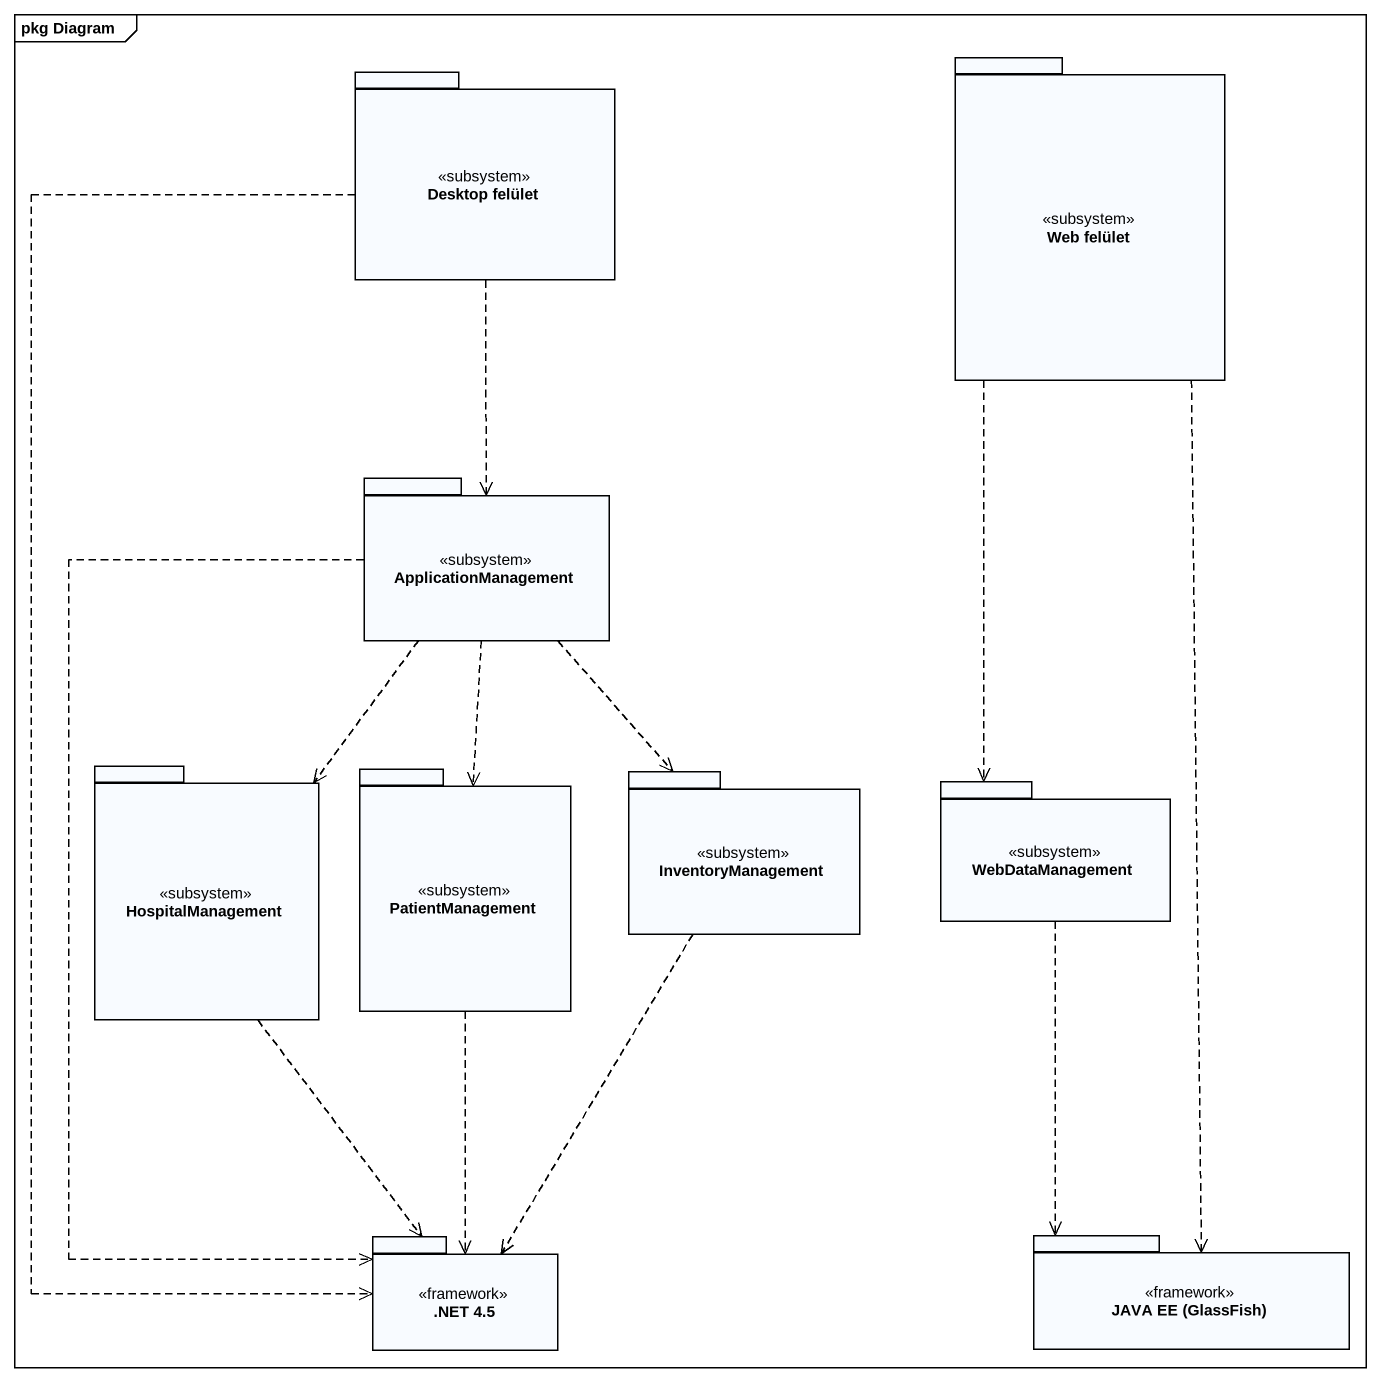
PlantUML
@startuml
mainframe pkg Diagram
package "Web felület" as Web_felület <<subsystem>> {
}
package "Desktop felület" as Desktop_felület <<subsystem>> {
}
package ApplicationManagement <<subsystem>> {
}
package HospitalManagement <<subsystem>> {
}
package PatientManagement <<subsystem>> {
}
package InventoryManagement <<subsystem>> {
}
package WebDataManagement <<subsystem>> {
}
package ".NET 4.5" as NET_4_5 <<framework>> {
}
package "JAVA EE (GlassFish)" as JAVA_EE_GlassFish <<framework>> {
}
Web_felület ..> WebDataManagement
Web_felület ..> JAVA_EE_GlassFish
Desktop_felület ..> ApplicationManagement
Desktop_felület ..> NET_4_5
ApplicationManagement ..> HospitalManagement
ApplicationManagement ..> PatientManagement
ApplicationManagement ..> InventoryManagement
ApplicationManagement ..> NET_4_5
HospitalManagement ..> NET_4_5
PatientManagement ..> NET_4_5
InventoryManagement ..> NET_4_5
WebDataManagement ..> JAVA_EE_GlassFish
@enduml
